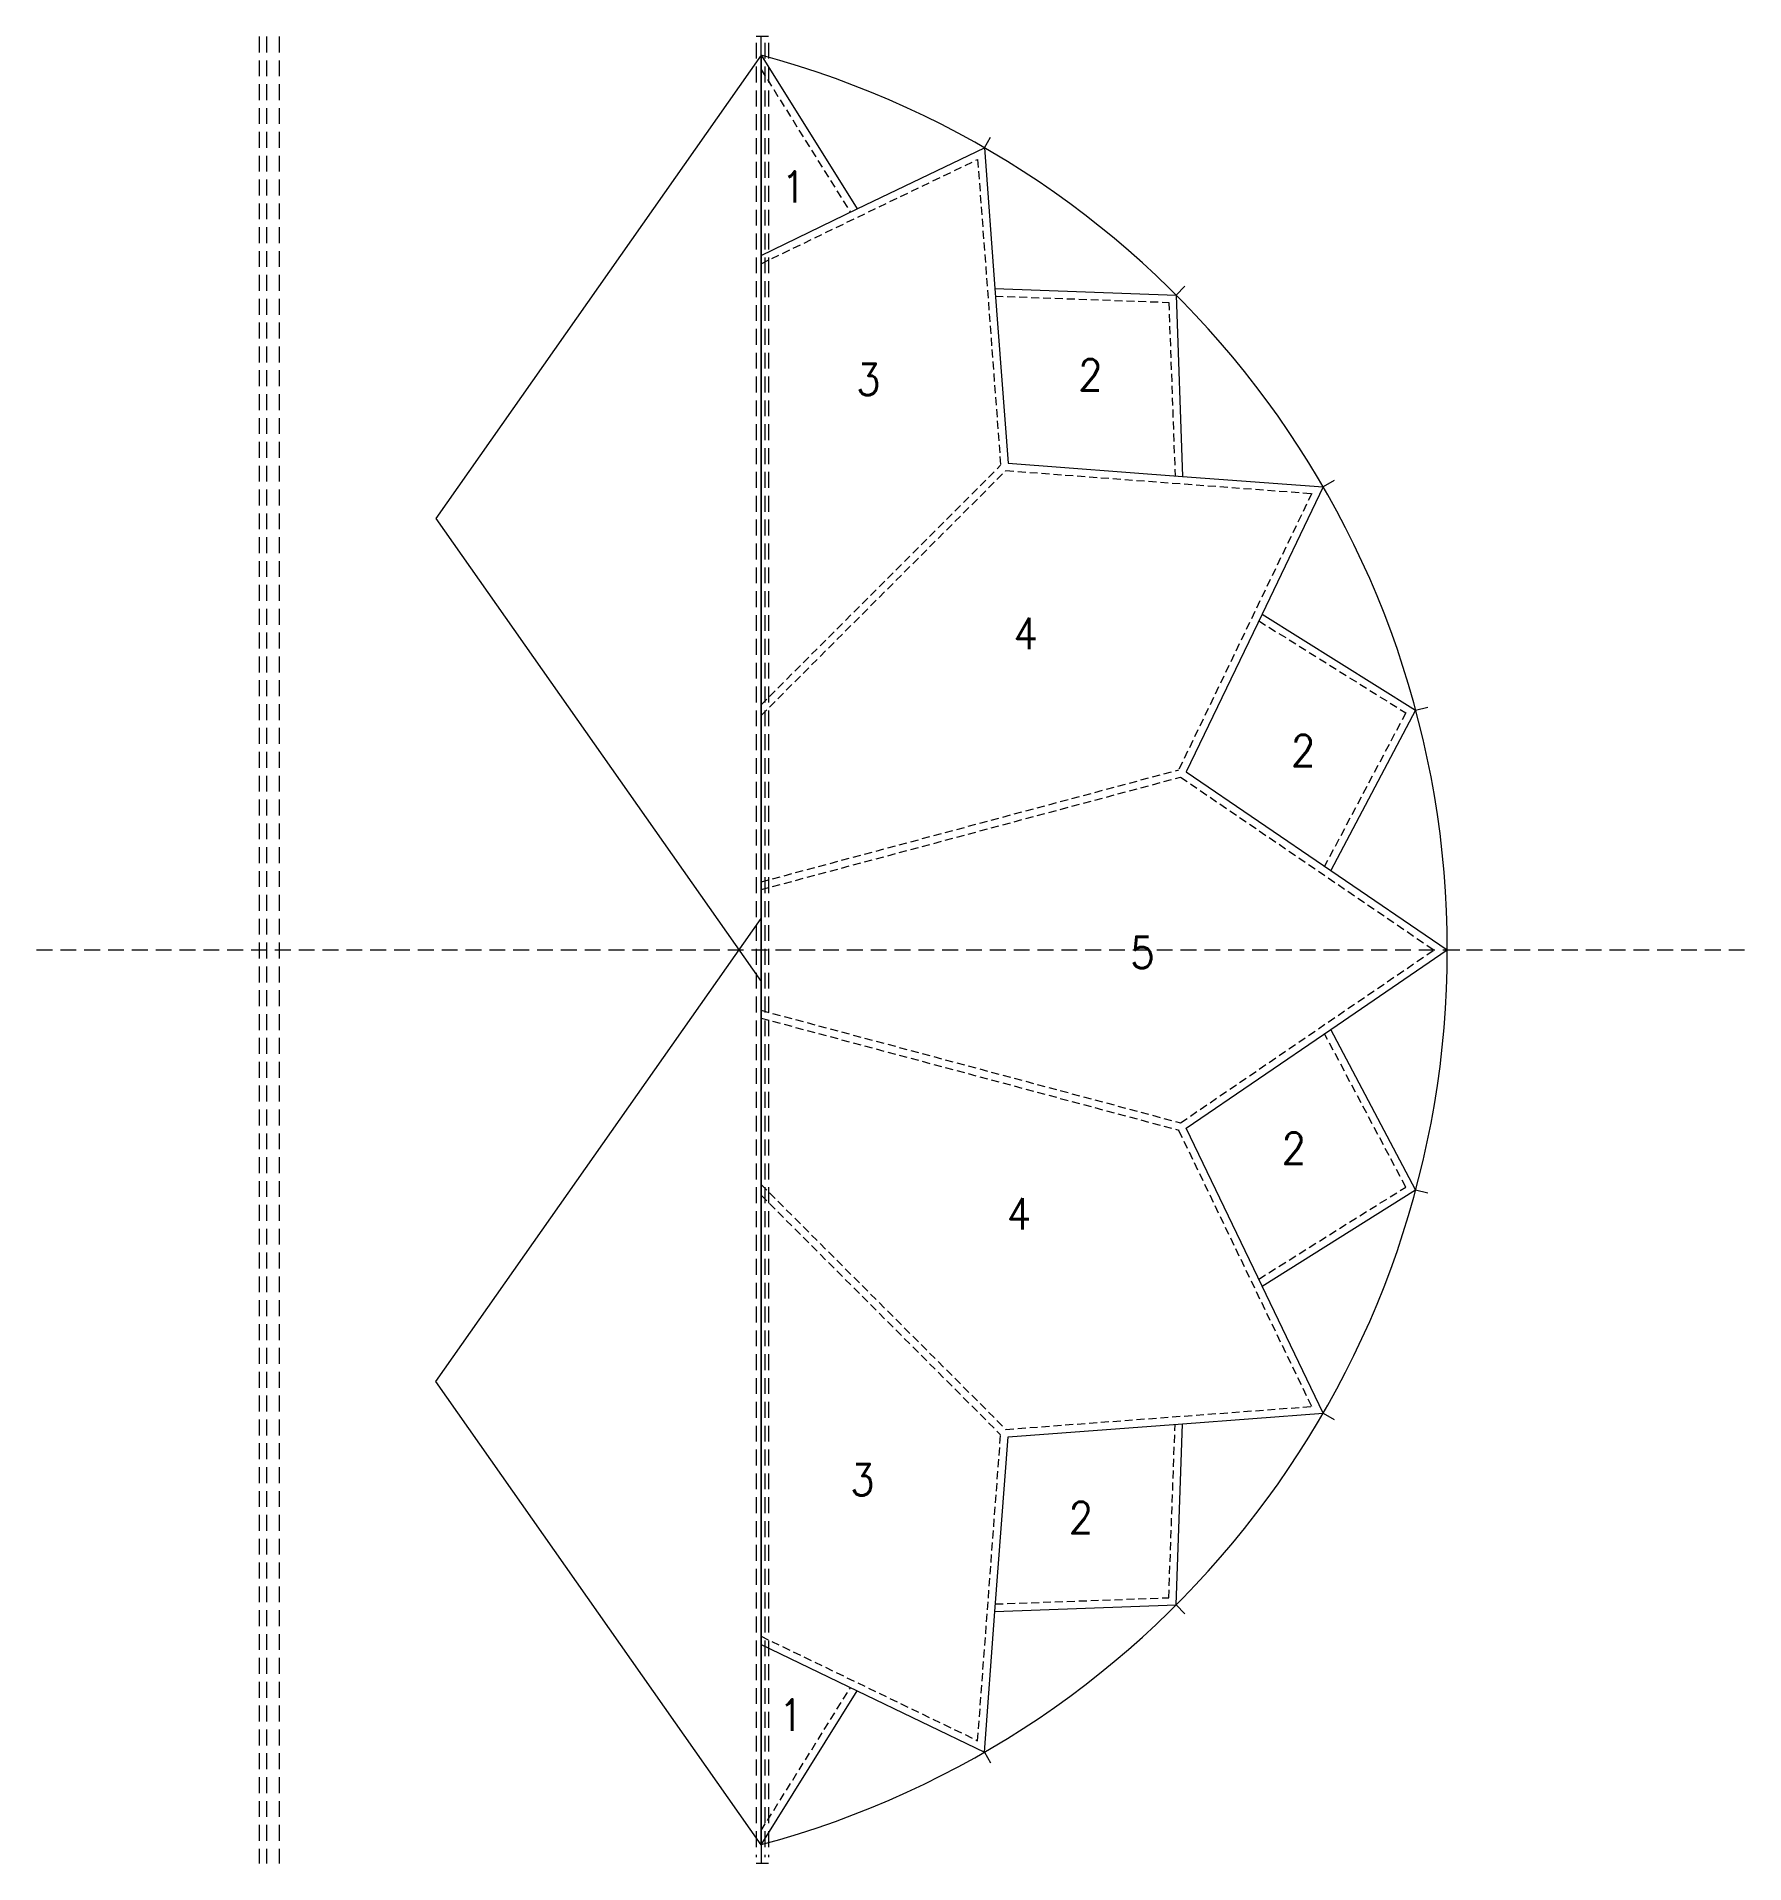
# Model space of a CAD drawing. Extents: x -284 to 1081, y -511 to 948.
import ezdxf

# ---------------------------------------------------------------- set-up
doc = ezdxf.new("R2010")
doc.units = 0
doc.linetypes.add('DASHED', pattern=[19.05, 12.7, -6.35])
doc.linetypes.add('DASHED2', pattern=[9.525, 6.35, -3.175])
for name, color, linetype, lineweight, true_color in [('lines', 7, 'Continuous', 18, 0xffffff), ('T1', 6, 'DASHED', 13, 0xff00ff), ('T2', 6, 'DASHED', 0, 0xff00ff)]:
    doc.layers.add(name, color=color, linetype=linetype, lineweight=lineweight, true_color=true_color)
doc.styles.add('textstyle15', font='standard')
doc.styles.add('textstyle16', font='standard')
doc.styles.add('textstyle17', font='standard')
doc.styles.add('textstyle18', font='standard')
doc.styles.add('textstyle19', font='standard')
doc.styles.add('textstyle20', font='standard')
doc.styles.add('textstyle21', font='standard')
doc.styles.add('textstyle22', font='standard')
doc.styles.add('textstyle23', font='standard')
doc.styles.add('textstyle24', font='standard')
doc.styles.add('textstyle25', font='standard')

msp = doc.modelspace()

# ---------------------------------------------------------------- linework, layer by layer
at = {"layer": 'lines'}
for p, q in [((300.6, 948.2), (290.6, 948.2)), ((294.6, 193.2), (294.6, 948.2)), ((294.6, 933.2), (34.6, 563.2)), ((294.6, 933.2), (294.6, 773.3)), ((294.6, 933.2), (371.5, 810.4)), ((473.1, 859.2), (478.1, 867.9)), ((371.5, 810.4), (473.1, 859.2)), ((473.1, 859.2), (481.5, 746.9)), ((294.6, 773.3), (371.5, 810.4)), ((294.6, 773.3), (294.6, 409.9)), ((481.5, 746.9), (492, 607.3)), ((481.5, 746.9), (626.3, 741.6)), ((626.3, 741.6), (633.4, 748.7)), ((626.3, 741.6), (631.5, 596.8)), ((492, 607.3), (631.5, 596.8)), ((631.5, 596.8), (743.9, 588.4)), ((743.9, 588.4), (695, 486.8)), ((752.6, 593.4), (743.9, 588.4)), ((34.6, 563.2), (294.6, 193.2)), ((695, 486.8), (634.3, 360.7)), ((695, 486.8), (817.8, 409.9)), ((294.6, 409.9), (294.6, 269.7)), ((817.8, 409.9), (749.9, 281.9)), ((817.8, 409.9), (827.5, 412.5)), ((634.3, 360.7), (749.9, 281.9)), ((749.9, 281.9), (843.1, 218.4)), ((294.6, 269.7), (294.6, 218.4)), ((34.6, -126.4), (294.6, 243.6)), ((294.6, 243.6), (294.6, -511.4)), ((294.6, 167.1), (294.6, 218.4)), ((749.9, 154.9), (843.1, 218.4)), ((843.1, 218.4), (853.1, 218.4)), ((843.1, 218.4), (853.1, 218.4)), ((294.6, 26.9), (294.6, 167.1)), ((634.3, 76), (749.9, 154.9)), ((817.8, 26.9), (749.9, 154.9)), ((695, -50.1), (634.3, 76)), ((294.6, -336.6), (294.6, 26.9)), ((695, -50.1), (817.8, 26.9)), ((817.8, 26.9), (827.5, 24.3)), ((743.9, -151.6), (695, -50.1)), ((294.6, -496.4), (34.6, -126.4)), ((492, -170.5), (631.5, -160.1)), ((626.3, -304.9), (631.5, -160.1)), ((631.5, -160.1), (743.9, -151.6)), ((743.9, -151.6), (752.6, -156.6)), ((481.5, -310.1), (492, -170.5)), ((481.5, -310.1), (626.3, -304.9)), ((626.3, -304.9), (633.4, -311.9)), ((473.1, -422.5), (481.5, -310.1)), ((294.6, -336.6), (371.5, -373.6)), ((294.6, -496.4), (294.6, -336.6)), ((294.6, -496.4), (371.5, -373.6)), ((371.5, -373.6), (473.1, -422.5)), ((473.1, -422.5), (478.1, -431.1)), ((300.6, -511.4), (290.6, -511.4))]:
    msp.add_line(p, q, dxfattribs=at)
for start, end in [(0, 75), (285, 0)]:
    msp.add_arc((103.1, 218.4), 740, start, end, dxfattribs=at)
at = {"layer": 'T1'}
for p, q in [((-106.6, 948.2), (-106.6, -511.4)), ((-100.6, 948.2), (-100.6, -511.4)), ((-90.6, 948.2), (-90.6, -511.4)), ((290.6, 943.2), (290.6, -506.4)), ((297.6, 943.2), (297.6, -506.4)), ((300.6, 943.2), (300.6, -506.4)), ((-284.5, 218.4), (1080.6, 218.4))]:
    msp.add_line(p, q, dxfattribs=at)
at = {"layer": 'T2', "color": 2, "linetype": 'DASHED2', "lineweight": 13, "true_color": 0xffff00}
for p, q in [((294.6, 921.9), (366.1, 807.7)), ((294.6, 766.7), (467.7, 850)), ((467.7, 850), (486.1, 605.6)), ((481.9, 740.8), (620.5, 735.8)), ((620.5, 735.8), (625.5, 597.3)), ((294.6, 414.2), (486.1, 605.6)), ((294.6, 405.7), (490.3, 601.4)), ((490.3, 601.4), (734.7, 583.1)), ((734.7, 583.1), (628.4, 362.3)), ((692.4, 481.4), (809.9, 407.8)), ((809.9, 407.8), (745, 285.3)), ((294.6, 272.8), (628.4, 362.3)), ((294.6, 266.6), (629.9, 356.5)), ((629.9, 356.5), (832.4, 218.4)), ((629.9, 80.3), (832.4, 218.4)), ((294.6, 170.2), (629.9, 80.3)), ((294.6, 164), (628.4, 74.5)), ((809.9, 29), (745, 151.5)), ((734.7, -146.3), (628.4, 74.5)), ((294.6, 31.1), (490.3, -164.6)), ((294.6, 22.6), (486.1, -168.9)), ((692.4, -44.6), (809.9, 29)), ((490.3, -164.6), (734.7, -146.3)), ((620.5, -299.1), (625.5, -160.5)), ((467.7, -413.3), (486.1, -168.9)), ((481.9, -304.1), (620.5, -299.1)), ((294.6, -329.9), (467.7, -413.3)), ((294.6, -485.1), (366.1, -371))]:
    msp.add_line(p, q, dxfattribs=at)

# ---------------------------------------------------------------- texts
at = {"layer": 'lines', "char_height": 25, "attachment_point": 5}
for s, insert, width, style in [('1', (320.5, 828), 5.556, 'textstyle15'), ('3', (380.4, 674.2), 11.111, 'textstyle21'), ('2', (557.8, 677.9), 11.111, 'textstyle17'), ('4', (506.1, 471.2), 13.889, 'textstyle22'), ('2', (727.9, 377.7), 11.111, 'textstyle18'), ('5', (599.5, 216.5), 11.111, 'textstyle25'), ('2', (720.4, 60), 11.111, 'textstyle19'), ('4', (500.7, 7.6), 13.889, 'textstyle24'), ('3\\P', (375.6, -204.8), 11.111, 'textstyle23'), ('2', (550.3, -235.1), 11.111, 'textstyle20'), ('1', (318.5, -392.9), 5.556, 'textstyle16')]:
    msp.add_mtext(s, dxfattribs=dict(at, insert=insert, width=width, style=style))

doc.saveas('drawing.dxf')
